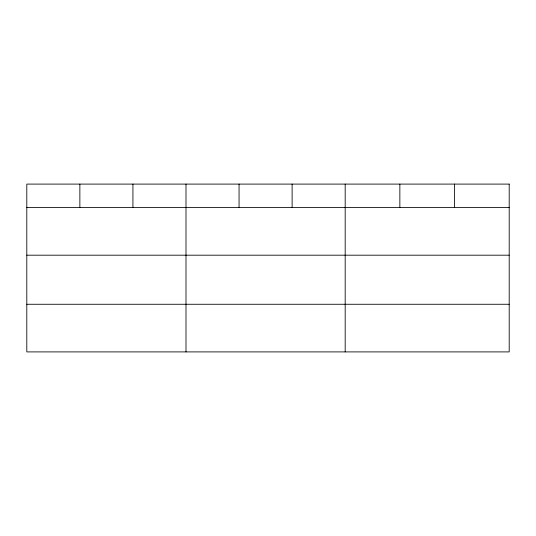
<?xml version="1.0" encoding="UTF-8"?>
<svg xmlns="http://www.w3.org/2000/svg" width="536" height="536" viewBox="0 0 536 536"><rect width="100%" height="100%" fill="white"/><g stroke="black" fill="none" stroke-linecap="round" stroke-linejoin="round"><path stroke-width="0.8" d="M26.8 207.559L509.2 207.559M26.8 255.19L509.2 255.19M26.8 304.267L509.2 304.267M454.528 184.096L454.528 207.559M399.856 184.096L399.856 207.559M345.184 184.096L345.184 351.904M292.12 184.096L292.12 207.559M239.056 184.096L239.056 207.559M185.992 184.096L185.992 351.904M132.928 184.096L132.928 207.559M79.864 184.096L79.864 207.559M509.2 184.096L26.8 184.096L26.8 351.904L509.2 351.904L509.2 184.096"/></g></svg>
